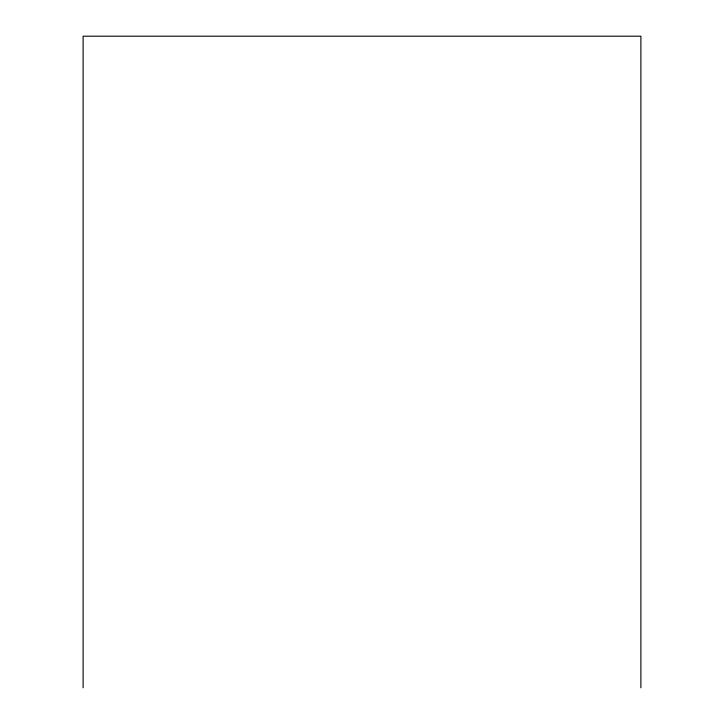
<?xml version="1.0" encoding="UTF-8"?>
<svg xmlns="http://www.w3.org/2000/svg" width="724" height="724" viewBox="0 0 724 724"><rect width="100%" height="100%" fill="white"/><g stroke="black" fill="none" stroke-linecap="round" stroke-linejoin="round"><path stroke-width="1.09" d="M640.885 687.8L640.885 36.2L83.115 36.2L83.115 687.8"/></g></svg>
